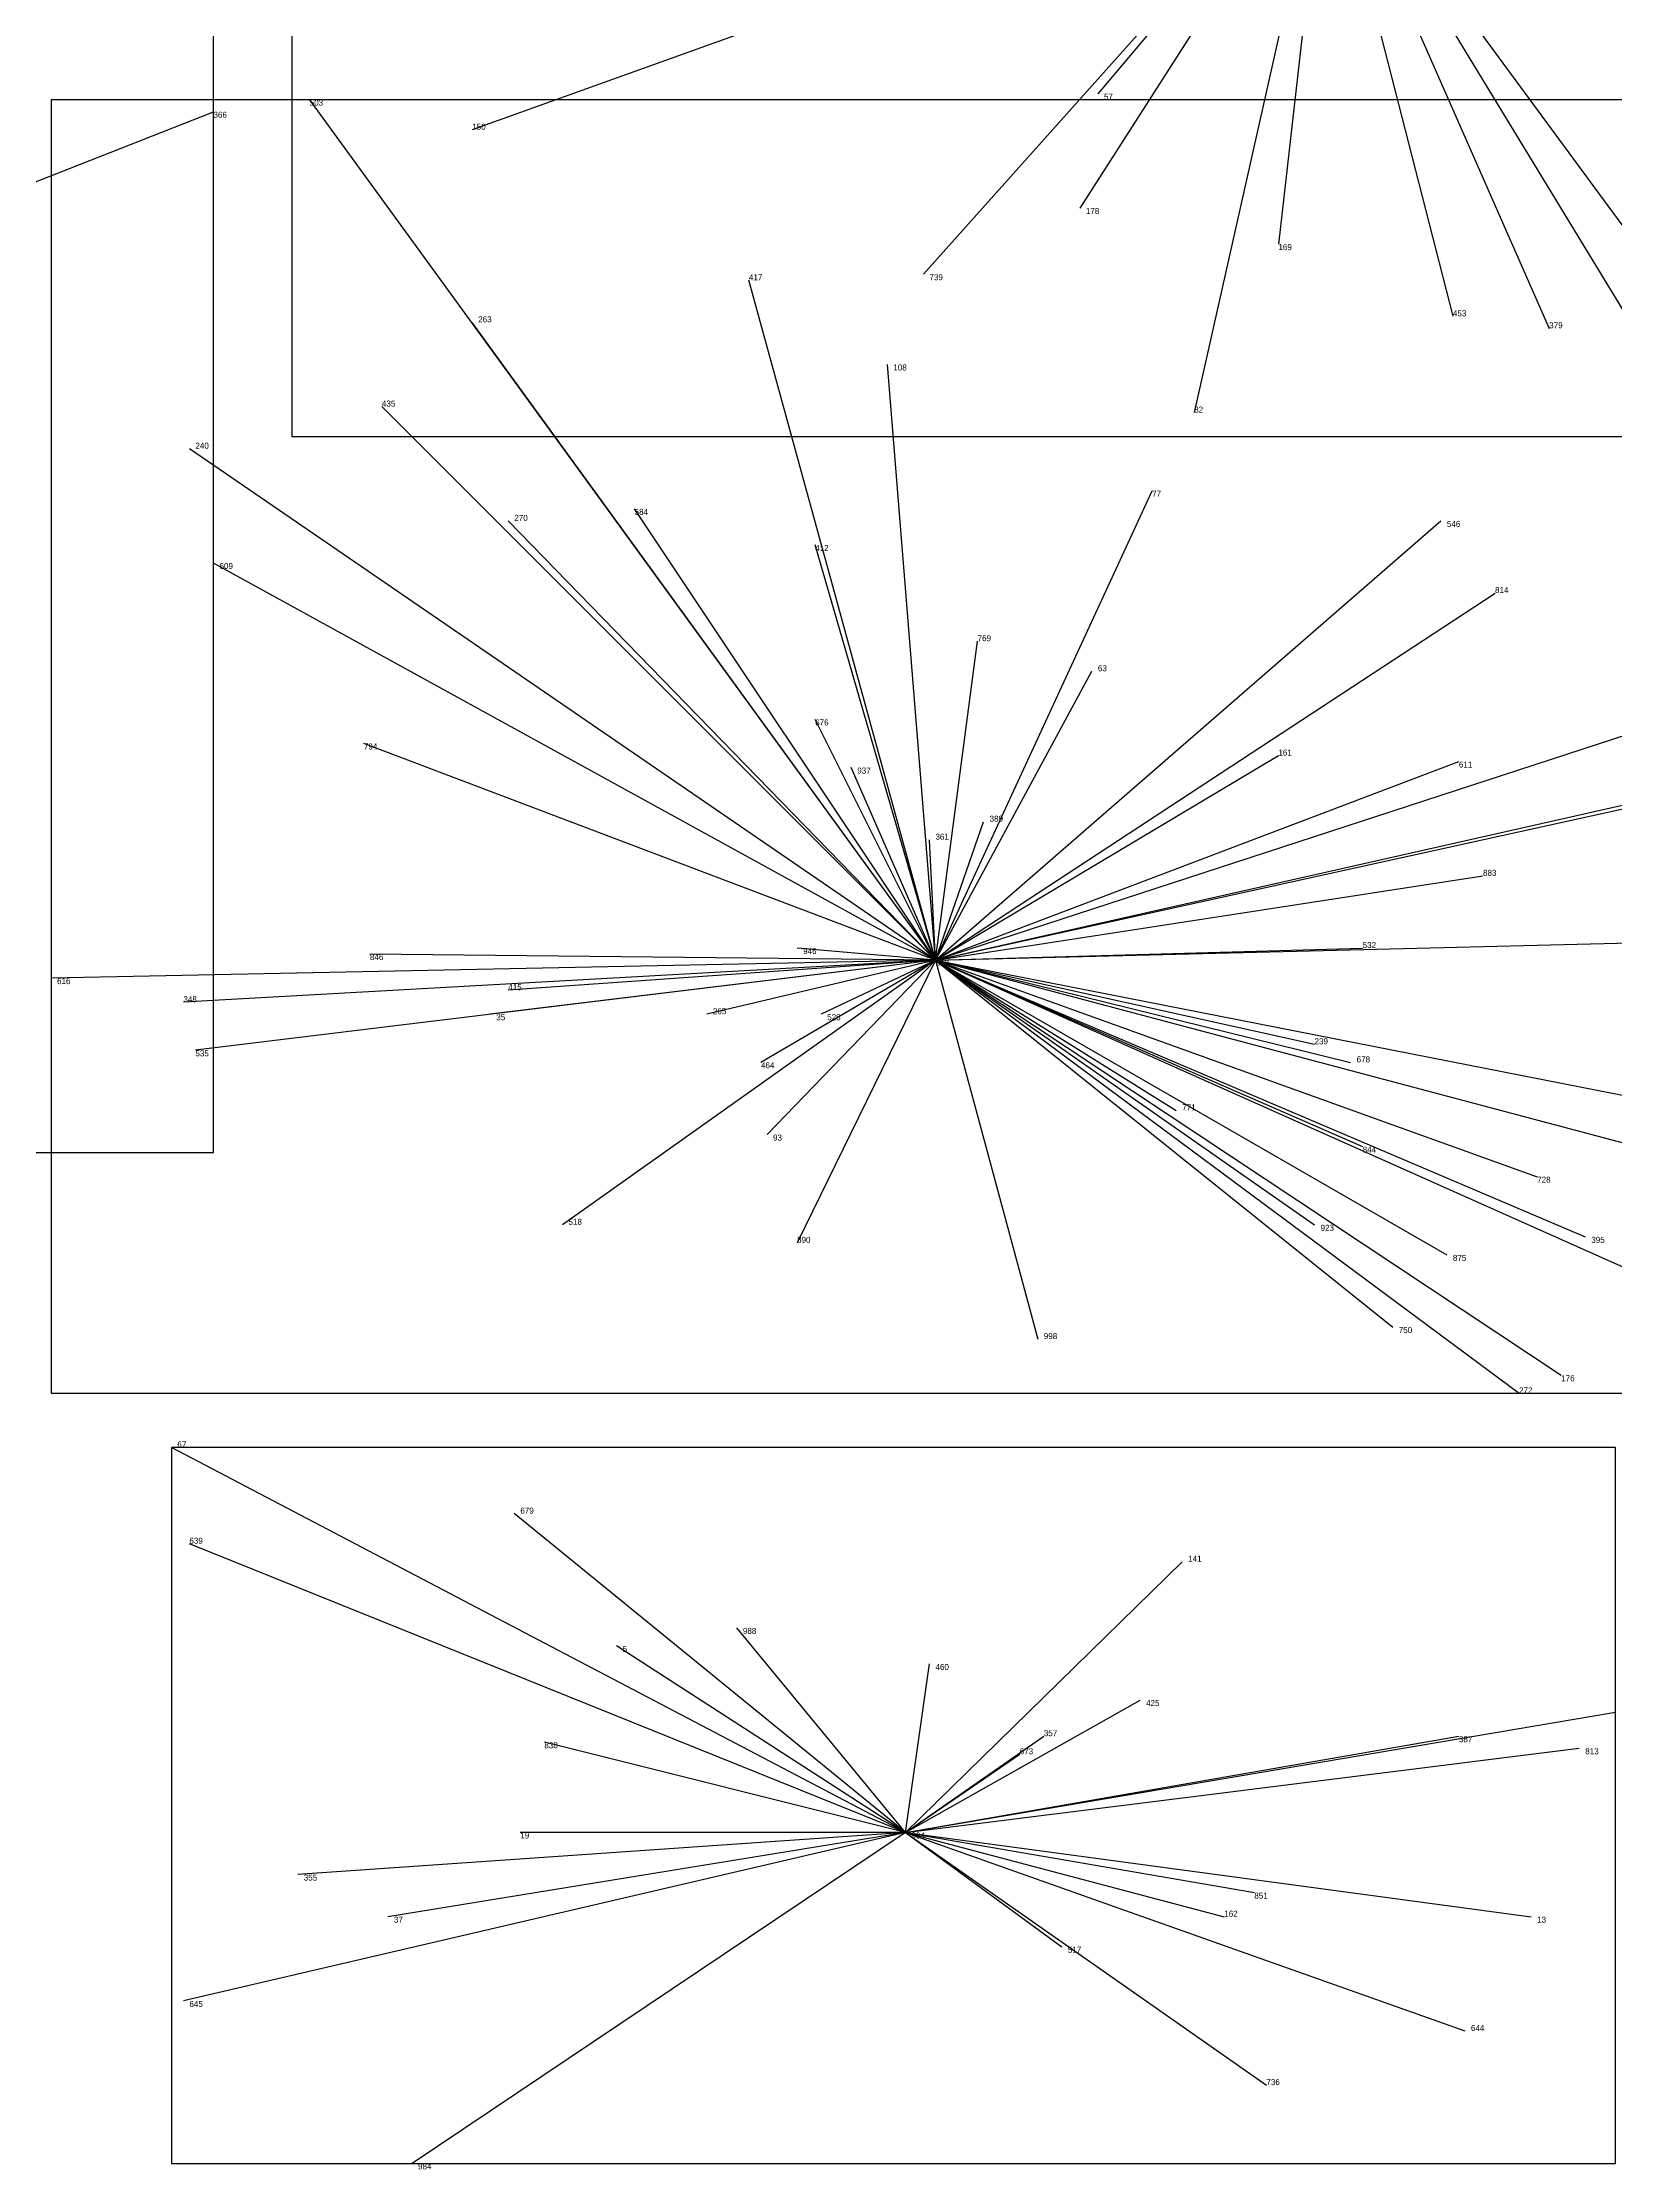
# Model space of a CAD drawing. Extents: x 0 to 1, y 0 to 1.
# Drawn here: x 0.2546 to 0.516, y 0.012 to 0.3655 of the extents above; entities that cross this region are included whole.
import ezdxf

# ---------------------------------------------------------------- set-up
doc = ezdxf.new("R2010")
doc.units = 0
for name, color, linetype in [('CLIENTS', 7, 'Continuous'), ('FACILITIES', 7, 'Continuous'), ('FACILITIES_LINES', 7, 'Continuous'), ('MIN_MAX_BOXES', 7, 'Continuous'), ('NORMALS', 7, 'Continuous'), ('SOURCE_POINTS', 7, 'Continuous'), ('TEXT', 7, 'Continuous')]:
    doc.layers.add(name, color=color, linetype=linetype)

# ---------------------------------------------------------------- blocks, each defined once
blk = doc.blocks.new('POINT_DISPLAY')
blk.add_line((0, 0), (0, 0))

msp = doc.modelspace()

# ---------------------------------------------------------------- linework, layer by layer
at = {"layer": 'FACILITIES_LINES'}
for p, q in [((0.468, 0.402), (0.326, 0.351)), ((0.468, 0.402), (0.401, 0.327)), ((0.468, 0.402), (0.427, 0.338)), ((0.468, 0.402), (0.43, 0.357)), ((0.468, 0.402), (0.446, 0.304)), ((0.468, 0.402), (0.46, 0.332)), ((0.468, 0.402), (0.489, 0.32)), ((0.468, 0.402), (0.505, 0.318)), ((0.468, 0.402), (0.54, 0.304)), ((0.468, 0.402), (0.53, 0.3)), ((0.123, 0.291), (0.283, 0.354)), ((0.403, 0.213), (0.299, 0.356)), ((0.403, 0.213), (0.372, 0.326)), ((0.403, 0.213), (0.326, 0.319)), ((0.403, 0.213), (0.395, 0.312)), ((0.403, 0.213), (0.311, 0.305)), ((0.403, 0.213), (0.279, 0.298)), ((0.403, 0.213), (0.439, 0.291)), ((0.403, 0.213), (0.353, 0.288)), ((0.403, 0.213), (0.332, 0.286)), ((0.403, 0.213), (0.487, 0.286)), ((0.403, 0.213), (0.383, 0.282)), ((0.403, 0.213), (0.283, 0.279)), ((0.403, 0.213), (0.496, 0.274)), ((0.403, 0.213), (0.41, 0.266)), ((0.403, 0.213), (0.429, 0.261)), ((0.403, 0.213), (0.541, 0.258)), ((0.403, 0.213), (0.383, 0.253)), ((0.403, 0.213), (0.308, 0.249)), ((0.403, 0.213), (0.567, 0.25)), ((0.403, 0.213), (0.389, 0.245)), ((0.403, 0.213), (0.46, 0.247)), ((0.403, 0.213), (0.49, 0.246)), ((0.403, 0.213), (0.544, 0.244)), ((0.403, 0.213), (0.411, 0.236)), ((0.403, 0.213), (0.402, 0.233)), ((0.403, 0.213), (0.494, 0.227)), ((0.403, 0.213), (0.523, 0.216)), ((0.403, 0.213), (0.256, 0.21)), ((0.403, 0.213), (0.278, 0.206)), ((0.403, 0.213), (0.28, 0.198)), ((0.403, 0.213), (0.309, 0.214)), ((0.403, 0.213), (0.329, 0.204)), ((0.403, 0.213), (0.332, 0.208)), ((0.403, 0.213), (0.341, 0.169)), ((0.403, 0.213), (0.365, 0.204)), ((0.403, 0.213), (0.374, 0.196)), ((0.403, 0.213), (0.375, 0.184)), ((0.403, 0.213), (0.38, 0.215)), ((0.403, 0.213), (0.38, 0.166)), ((0.403, 0.213), (0.384, 0.204)), ((0.403, 0.213), (0.474, 0.215)), ((0.403, 0.213), (0.466, 0.199)), ((0.403, 0.213), (0.472, 0.196)), ((0.403, 0.213), (0.503, 0.177)), ((0.403, 0.213), (0.479, 0.152)), ((0.403, 0.213), (0.52, 0.19)), ((0.403, 0.213), (0.507, 0.144)), ((0.403, 0.213), (0.5, 0.141)), ((0.403, 0.213), (0.511, 0.167)), ((0.403, 0.213), (0.524, 0.159)), ((0.403, 0.213), (0.443, 0.188)), ((0.403, 0.213), (0.474, 0.182)), ((0.403, 0.213), (0.488, 0.164)), ((0.403, 0.213), (0.531, 0.179)), ((0.403, 0.213), (0.466, 0.169)), ((0.403, 0.213), (0.42, 0.15)), ((0.398, 0.068), (0.276, 0.132)), ((0.398, 0.068), (0.333, 0.121)), ((0.398, 0.068), (0.279, 0.116)), ((0.398, 0.068), (0.444, 0.113)), ((0.398, 0.068), (0.35, 0.099)), ((0.398, 0.068), (0.37, 0.102)), ((0.398, 0.068), (0.402, 0.096)), ((0.398, 0.068), (0.437, 0.09)), ((0.398, 0.068), (0.516, 0.088)), ((0.398, 0.068), (0.338, 0.083)), ((0.398, 0.068), (0.421, 0.084)), ((0.398, 0.068), (0.49, 0.084)), ((0.398, 0.068), (0.51, 0.082)), ((0.398, 0.068), (0.417, 0.081)), ((0.398, 0.068), (0.278, 0.04)), ((0.398, 0.068), (0.297, 0.061)), ((0.398, 0.068), (0.312, 0.054)), ((0.398, 0.068), (0.316, 0.013)), ((0.398, 0.068), (0.334, 0.068)), ((0.398, 0.068), (0.451, 0.054)), ((0.398, 0.068), (0.424, 0.049)), ((0.398, 0.068), (0.491, 0.035)), ((0.398, 0.068), (0.458, 0.026)), ((0.398, 0.068), (0.502, 0.054)), ((0.398, 0.068), (0.456, 0.058))]:
    msp.add_line(p, q, dxfattribs=at)
at = {"layer": 'MIN_MAX_BOXES'}
for p, q in [((0.296, 0.507), (0.296, 0.3)), ((0.296, 0.507), (0.296, 0.3)), ((0.283, 0.181), (0.283, 0.432)), ((0.283, 0.181), (0.283, 0.432)), ((0.567, 0.356), (0.256, 0.356)), ((0.256, 0.356), (0.256, 0.141)), ((0.567, 0.356), (0.256, 0.356)), ((0.256, 0.356), (0.256, 0.141)), ((0.256, 0.356), (0.256, 0.356)), ((0.296, 0.3), (0.559, 0.3)), ((0.296, 0.3), (0.559, 0.3)), ((0.296, 0.3), (0.296, 0.3)), ((0.001, 0.181), (0.283, 0.181)), ((0.001, 0.181), (0.283, 0.181)), ((0.283, 0.181), (0.283, 0.181)), ((0.256, 0.141), (0.567, 0.141)), ((0.256, 0.141), (0.567, 0.141)), ((0.256, 0.141), (0.256, 0.141)), ((0.516, 0.132), (0.276, 0.132)), ((0.276, 0.132), (0.276, 0.013)), ((0.516, 0.132), (0.276, 0.132)), ((0.276, 0.132), (0.276, 0.013)), ((0.276, 0.132), (0.276, 0.132)), ((0.516, 0.013), (0.516, 0.132)), ((0.516, 0.013), (0.516, 0.132)), ((0.516, 0.132), (0.516, 0.132)), ((0.276, 0.013), (0.516, 0.013)), ((0.276, 0.013), (0.516, 0.013)), ((0.276, 0.013), (0.276, 0.013)), ((0.516, 0.013), (0.516, 0.013))]:
    msp.add_line(p, q, dxfattribs=at)
at = {"layer": 'NORMALS'}
for p, q in [((0.283, 0.354), (0.283, 0.354)), ((0.299, 0.356), (0.299, 0.356)), ((0.43, 0.357), (0.43, 0.357)), ((0.326, 0.351), (0.326, 0.351)), ((0.427, 0.338), (0.427, 0.338)), ((0.46, 0.332), (0.46, 0.332)), ((0.372, 0.326), (0.372, 0.326)), ((0.401, 0.327), (0.401, 0.327)), ((0.326, 0.319), (0.326, 0.319)), ((0.489, 0.32), (0.489, 0.32)), ((0.505, 0.318), (0.505, 0.318)), ((0.395, 0.312), (0.395, 0.312)), ((0.311, 0.305), (0.311, 0.305)), ((0.446, 0.304), (0.446, 0.304)), ((0.279, 0.298), (0.279, 0.298)), ((0.439, 0.291), (0.439, 0.291)), ((0.353, 0.288), (0.353, 0.288)), ((0.332, 0.286), (0.332, 0.286)), ((0.487, 0.286), (0.487, 0.286)), ((0.383, 0.282), (0.383, 0.282)), ((0.283, 0.279), (0.283, 0.279)), ((0.496, 0.274), (0.496, 0.274)), ((0.41, 0.266), (0.41, 0.266)), ((0.429, 0.261), (0.429, 0.261)), ((0.383, 0.253), (0.383, 0.253)), ((0.308, 0.249), (0.308, 0.249)), ((0.389, 0.245), (0.389, 0.245)), ((0.46, 0.247), (0.46, 0.247)), ((0.49, 0.246), (0.49, 0.246)), ((0.411, 0.236), (0.411, 0.236)), ((0.402, 0.233), (0.402, 0.233)), ((0.494, 0.227), (0.494, 0.227)), ((0.309, 0.214), (0.309, 0.214)), ((0.38, 0.215), (0.38, 0.215)), ((0.403, 0.213), (0.403, 0.213)), ((0.474, 0.215), (0.474, 0.215)), ((0.256, 0.21), (0.256, 0.21)), ((0.278, 0.206), (0.278, 0.206)), ((0.332, 0.208), (0.332, 0.208)), ((0.329, 0.204), (0.329, 0.204)), ((0.365, 0.204), (0.365, 0.204)), ((0.384, 0.204), (0.384, 0.204)), ((0.28, 0.198), (0.28, 0.198)), ((0.466, 0.199), (0.466, 0.199)), ((0.374, 0.196), (0.374, 0.196)), ((0.472, 0.196), (0.472, 0.196)), ((0.443, 0.188), (0.443, 0.188)), ((0.375, 0.184), (0.375, 0.184)), ((0.474, 0.182), (0.474, 0.182)), ((0.503, 0.177), (0.503, 0.177)), ((0.341, 0.169), (0.341, 0.169)), ((0.466, 0.169), (0.466, 0.169)), ((0.511, 0.167), (0.511, 0.167)), ((0.38, 0.166), (0.38, 0.166)), ((0.488, 0.164), (0.488, 0.164)), ((0.42, 0.15), (0.42, 0.15)), ((0.479, 0.152), (0.479, 0.152)), ((0.507, 0.144), (0.507, 0.144)), ((0.5, 0.141), (0.5, 0.141)), ((0.276, 0.132), (0.276, 0.132)), ((0.333, 0.121), (0.333, 0.121)), ((0.279, 0.116), (0.279, 0.116)), ((0.444, 0.113), (0.444, 0.113)), ((0.35, 0.099), (0.35, 0.099)), ((0.37, 0.102), (0.37, 0.102)), ((0.402, 0.096), (0.402, 0.096)), ((0.437, 0.09), (0.437, 0.09)), ((0.516, 0.088), (0.516, 0.088)), ((0.338, 0.083), (0.338, 0.083)), ((0.421, 0.084), (0.421, 0.084)), ((0.49, 0.084), (0.49, 0.084)), ((0.51, 0.082), (0.51, 0.082)), ((0.417, 0.081), (0.417, 0.081)), ((0.334, 0.068), (0.334, 0.068)), ((0.398, 0.068), (0.398, 0.068)), ((0.297, 0.061), (0.297, 0.061)), ((0.456, 0.058), (0.456, 0.058)), ((0.312, 0.054), (0.312, 0.054)), ((0.451, 0.054), (0.451, 0.054)), ((0.502, 0.054), (0.502, 0.054)), ((0.424, 0.049), (0.424, 0.049)), ((0.278, 0.04), (0.278, 0.04)), ((0.491, 0.035), (0.491, 0.035)), ((0.458, 0.026), (0.458, 0.026)), ((0.316, 0.013), (0.316, 0.013))]:
    msp.add_line(p, q, dxfattribs=at)

# ---------------------------------------------------------------- block references
at = {"layer": 'CLIENTS'}
for p in [(0.283, 0.354), (0.299, 0.356), (0.43, 0.357), (0.326, 0.351), (0.427, 0.338), (0.46, 0.332), (0.372, 0.326), (0.401, 0.327), (0.326, 0.319), (0.489, 0.32), (0.505, 0.318), (0.395, 0.312), (0.311, 0.305), (0.446, 0.304), (0.279, 0.298), (0.439, 0.291), (0.353, 0.288), (0.332, 0.286), (0.487, 0.286), (0.383, 0.282), (0.283, 0.279), (0.496, 0.274), (0.41, 0.266), (0.429, 0.261), (0.383, 0.253), (0.308, 0.249), (0.389, 0.245), (0.46, 0.247), (0.49, 0.246), (0.411, 0.236), (0.402, 0.233), (0.494, 0.227), (0.309, 0.214), (0.38, 0.215), (0.474, 0.215), (0.256, 0.21), (0.278, 0.206), (0.332, 0.208), (0.329, 0.204), (0.365, 0.204), (0.384, 0.204), (0.28, 0.198), (0.466, 0.199), (0.374, 0.196), (0.472, 0.196), (0.443, 0.188), (0.375, 0.184), (0.474, 0.182), (0.503, 0.177), (0.341, 0.169), (0.466, 0.169), (0.511, 0.167), (0.38, 0.166), (0.488, 0.164), (0.42, 0.15), (0.479, 0.152), (0.507, 0.144), (0.5, 0.141), (0.276, 0.132), (0.333, 0.121), (0.279, 0.116), (0.444, 0.113), (0.35, 0.099), (0.37, 0.102), (0.402, 0.096), (0.437, 0.09), (0.516, 0.088), (0.338, 0.083), (0.421, 0.084), (0.49, 0.084), (0.51, 0.082), (0.417, 0.081), (0.334, 0.068), (0.297, 0.061), (0.456, 0.058), (0.312, 0.054), (0.451, 0.054), (0.502, 0.054), (0.424, 0.049), (0.278, 0.04), (0.491, 0.035), (0.458, 0.026), (0.316, 0.013)]:
    msp.add_blockref('POINT_DISPLAY', p, dxfattribs=at)
at = {"layer": 'FACILITIES'}
for p in [(0.403, 0.213), (0.398, 0.068)]:
    msp.add_blockref('POINT_DISPLAY', p, dxfattribs=at)
at = {"layer": 'SOURCE_POINTS'}
for p in [(0.283, 0.354), (0.299, 0.356), (0.43, 0.357), (0.326, 0.351), (0.427, 0.338), (0.46, 0.332), (0.372, 0.326), (0.401, 0.327), (0.326, 0.319), (0.489, 0.32), (0.505, 0.318), (0.395, 0.312), (0.311, 0.305), (0.446, 0.304), (0.279, 0.298), (0.439, 0.291), (0.353, 0.288), (0.332, 0.286), (0.487, 0.286), (0.383, 0.282), (0.283, 0.279), (0.496, 0.274), (0.41, 0.266), (0.429, 0.261), (0.383, 0.253), (0.308, 0.249), (0.389, 0.245), (0.46, 0.247), (0.49, 0.246), (0.411, 0.236), (0.402, 0.233), (0.494, 0.227), (0.309, 0.214), (0.38, 0.215), (0.403, 0.213), (0.474, 0.215), (0.256, 0.21), (0.278, 0.206), (0.332, 0.208), (0.329, 0.204), (0.365, 0.204), (0.384, 0.204), (0.28, 0.198), (0.466, 0.199), (0.374, 0.196), (0.472, 0.196), (0.443, 0.188), (0.375, 0.184), (0.474, 0.182), (0.503, 0.177), (0.341, 0.169), (0.466, 0.169), (0.511, 0.167), (0.38, 0.166), (0.488, 0.164), (0.42, 0.15), (0.479, 0.152), (0.507, 0.144), (0.5, 0.141), (0.276, 0.132), (0.333, 0.121), (0.279, 0.116), (0.444, 0.113), (0.35, 0.099), (0.37, 0.102), (0.402, 0.096), (0.437, 0.09), (0.516, 0.088), (0.338, 0.083), (0.421, 0.084), (0.49, 0.084), (0.51, 0.082), (0.417, 0.081), (0.334, 0.068), (0.398, 0.068), (0.297, 0.061), (0.456, 0.058), (0.312, 0.054), (0.451, 0.054), (0.502, 0.054), (0.424, 0.049), (0.278, 0.04), (0.491, 0.035), (0.458, 0.026), (0.316, 0.013)]:
    msp.add_blockref('POINT_DISPLAY', p, dxfattribs=at)

# ---------------------------------------------------------------- texts
at = {"layer": 'TEXT'}
for s, p in [('366', (0.283, 0.353)), ('503', (0.299, 0.355)), ('57', (0.431, 0.356)), ('150', (0.326, 0.351)), ('178', (0.428, 0.337)), ('169', (0.46, 0.331)), ('417', (0.372, 0.326)), ('739', (0.402, 0.326)), ('263', (0.327, 0.319)), ('453', (0.489, 0.32)), ('379', (0.505, 0.318)), ('108', (0.396, 0.311)), ('435', (0.311, 0.305)), ('82', (0.446, 0.304)), ('240', (0.28, 0.298)), ('77', (0.439, 0.29)), ('270', (0.333, 0.286)), ('584', (0.353, 0.287)), ('546', (0.488, 0.285)), ('412', (0.383, 0.281)), ('609', (0.284, 0.278)), ('814', (0.496, 0.274)), ('769', (0.41, 0.266)), ('63', (0.43, 0.261)), ('676', (0.383, 0.252)), ('794', (0.308, 0.248)), ('161', (0.46, 0.247)), ('937', (0.39, 0.244)), ('611', (0.49, 0.245)), ('389', (0.412, 0.236)), ('361', (0.403, 0.233)), ('883', (0.494, 0.227)), ('532', (0.474, 0.215)), ('846', (0.309, 0.213)), ('946', (0.381, 0.214)), ('812', (0.403, 0.212)), ('616', (0.257, 0.209)), ('415', (0.332, 0.208)), ('348', (0.278, 0.206)), ('35', (0.33, 0.203)), ('265', (0.366, 0.204)), ('528', (0.385, 0.203)), ('535', (0.28, 0.197)), ('239', (0.466, 0.199)), ('464', (0.374, 0.195)), ('678', (0.473, 0.196)), ('771', (0.444, 0.188)), ('93', (0.376, 0.183)), ('844', (0.474, 0.181)), ('728', (0.503, 0.176)), ('518', (0.342, 0.169)), ('890', (0.38, 0.166)), ('923', (0.467, 0.168)), ('395', (0.512, 0.166)), ('875', (0.489, 0.163)), ('750', (0.48, 0.151)), ('998', (0.421, 0.15)), ('272', (0.5, 0.141)), ('176', (0.507, 0.143)), ('67', (0.277, 0.132)), ('679', (0.334, 0.121)), ('639', (0.279, 0.116)), ('141', (0.445, 0.113)), ('5', (0.351, 0.098)), ('988', (0.371, 0.101)), ('460', (0.403, 0.095)), ('425', (0.438, 0.089)), ('357', (0.421, 0.084)), ('838', (0.338, 0.082)), ('673', (0.417, 0.081)), ('387', (0.49, 0.083)), ('813', (0.511, 0.081)), ('19', (0.334, 0.067)), ('994', (0.399, 0.067)), ('355', (0.298, 0.06)), ('851', (0.456, 0.057)), ('37', (0.313, 0.053)), ('162', (0.451, 0.054)), ('13', (0.503, 0.053)), ('517', (0.425, 0.048)), ('645', (0.279, 0.039)), ('644', (0.492, 0.035)), ('736', (0.458, 0.026)), ('984', (0.317, 0.012))]:
    msp.add_text(s, height=0.001, dxfattribs=at).set_placement(p)

doc.saveas('drawing.dxf')
